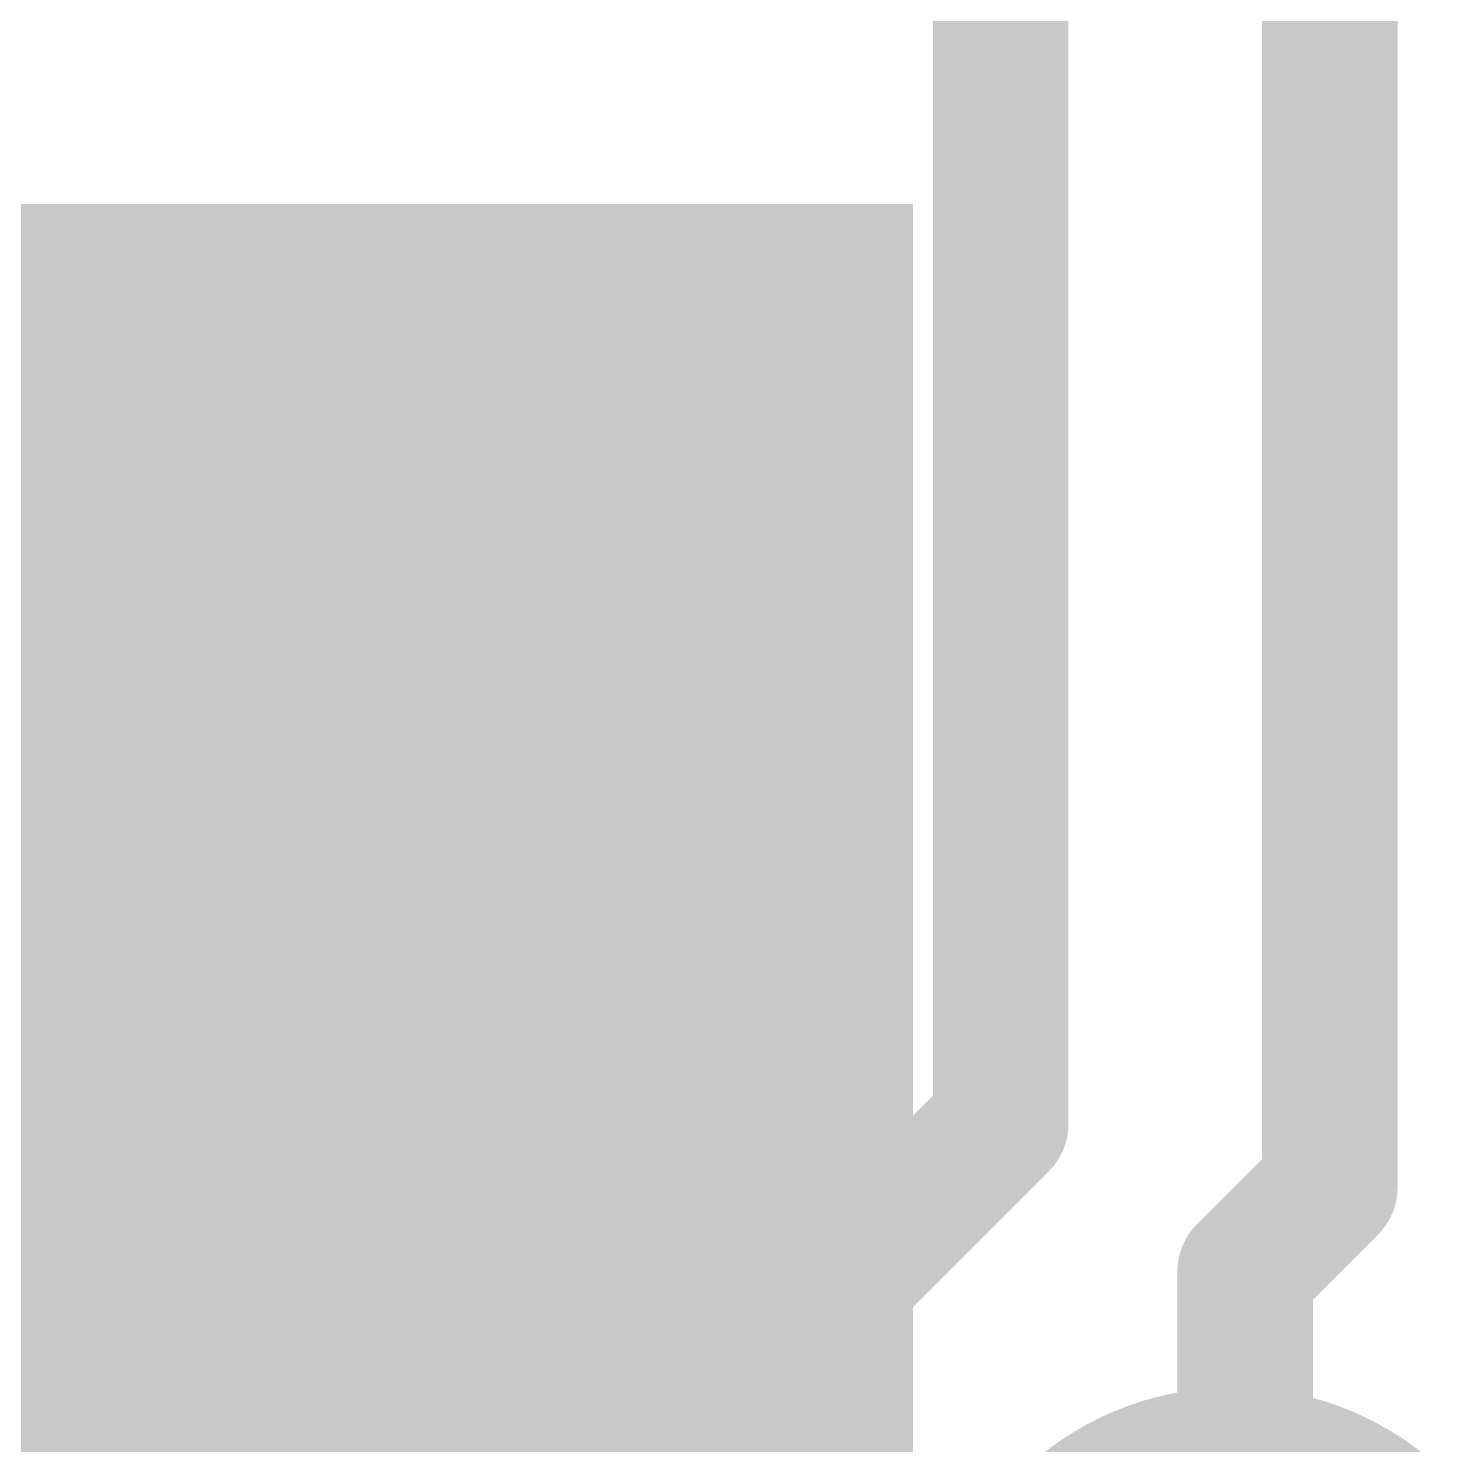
# Model space of a CAD drawing. Header units: inches. Extents: x 22 to 371, y 55 to 284.
# Drawn here: x 76.208 to 78.049, y 175.898 to 177.756 of the extents above; entities that cross this region are included whole.
import ezdxf

# ---------------------------------------------------------------- set-up
doc = ezdxf.new("R2010")
doc.units = ezdxf.units.IN
for name, color, linetype in [('Bottom Layer', 5, 'Continuous'), ('Bottom Solder', 6, 'Continuous'), ('Drill Drawing', 1, 'Continuous'), ('Layer 1', 16, 'Continuous'), ('Layer 2', 76, 'Continuous'), ('Multi-Layer', 9, 'Continuous'), ('Pad Holes', 156, 'Continuous'), ('Top Layer', 1, 'Continuous'), ('Top Solder', 216, 'Continuous')]:
    doc.layers.add(name, color=color, linetype=linetype)

# ---------------------------------------------------------------- blocks, each defined once
blk = doc.blocks.new('HDR1X2__325')
at = {"layer": 'Bottom Layer'}
blk.add_hatch(color=5, dxfattribs=at).paths.add_polyline_path([(-0.75, 0.75), (0.75, 0.75), (0.75, -0.75), (-0.75, -0.75)])
at = {"layer": 'Bottom Solder'}
blk.add_hatch(color=6, dxfattribs=at).paths.add_polyline_path([(-0.8516, 0.8516), (0.8516, 0.8516), (0.8516, -0.8516), (-0.8516, -0.8516)])
at = {"layer": 'Layer 1'}
blk.add_hatch(color=16, dxfattribs=at).paths.add_polyline_path([(-0.75, 0.75), (0.75, 0.75), (0.75, -0.75), (-0.75, -0.75)])
at = {"layer": 'Layer 2'}
blk.add_hatch(color=76, dxfattribs=at).paths.add_polyline_path([(-0.75, 0.75), (0.75, 0.75), (0.75, -0.75), (-0.75, -0.75)])
at = {"layer": 'Multi-Layer'}
blk.add_hatch(color=9, dxfattribs=at).paths.add_polyline_path([(-0.75, 0.75), (0.75, 0.75), (0.75, -0.75), (-0.75, -0.75)])
at = {"layer": 'Pad Holes'}
h = blk.add_hatch(color=7, dxfattribs=at)
edge = h.paths.add_edge_path()
edge.add_arc((0, 0), 0.45, 0, 360)
at = {"layer": 'Top Layer'}
blk.add_hatch(color=1, dxfattribs=at).paths.add_polyline_path([(-0.75, 0.75), (0.75, 0.75), (0.75, -0.75), (-0.75, -0.75)])
at = {"layer": 'Top Solder'}
blk.add_hatch(color=216, dxfattribs=at).paths.add_polyline_path([(-0.8516, 0.8516), (0.8516, 0.8516), (0.8516, -0.8516), (-0.8516, -0.8516)])

msp = doc.modelspace()

# ---------------------------------------------------------------- hatches: boundary and pattern name
at = {"layer": 'Bottom Solder'}
h = msp.add_hatch(color=6, dxfattribs=at)
edge = h.paths.add_edge_path()
edge.add_arc((77.7889, 175.5713), 0.4016, 0, 360)
at = {"layer": 'Top Solder'}
h = msp.add_hatch(color=216, dxfattribs=at)
edge = h.paths.add_edge_path()
edge.add_arc((77.7889, 175.5713), 0.4016, 0, 360)

# ---------------------------------------------------------------- linework, layer by layer
at = {"layer": 'Bottom Layer'}
for points in [[(77.9159, 176.2357, 0.1778, 0.1778, 0), (77.9159, 178.0995, 0.1778, 0.1778, 0)], [(77.4841, 176.3191, 0.1778, 0.1778, 0), (77.4841, 177.9207, 0.1778, 0.1778, 0)], [(76.5175, 176.6742, 0.1778, 0.1778, 0), (76.5833, 176.6084, 0.1778, 0.1778, 0)], [(76.5833, 176.6084, 0.1778, 0.1778, 0), (77.1037, 176.6084, 0.1778, 0.1778, 0)], [(76.5833, 176.6084, 0.1778, 0.1778, 0), (77.0645, 176.1272, 0.1778, 0.1778, 0)], [(77.1037, 176.2988, 0.1778, 0.1778, 0), (77.1037, 176.5993, 0.1778, 0.1778, 0)], [(77.2922, 176.1272, 0.1778, 0.1778, 0), (77.4841, 176.3191, 0.1778, 0.1778, 0)], [(77.8048, 176.1246, 0.1778, 0.1778, 0), (77.9159, 176.2357, 0.1778, 0.1778, 0)], [(77.0645, 176.1272, 0.1778, 0.1778, 0), (77.2922, 176.1272, 0.1778, 0.1778, 0)], [(77.8048, 175.6547, 0.1778, 0.1778, 0), (77.8048, 176.1246, 0.1778, 0.1778, 0)]]:
    msp.add_lwpolyline(points, format="xyseb", dxfattribs=at)
for points in [[(76.473, 176.6742, 0.0889, 0.0889, 1), (76.5619, 176.6742, 0.0889, 0.0889, 1)], [(76.5389, 176.6084, 0.0889, 0.0889, 1), (76.6278, 176.6084, 0.0889, 0.0889, 1)], [(76.5389, 176.6084, 0.0889, 0.0889, 1), (76.6278, 176.6084, 0.0889, 0.0889, 1)], [(76.5389, 176.6084, 0.0889, 0.0889, 1), (76.6278, 176.6084, 0.0889, 0.0889, 1)], [(77.0592, 176.6084, 0.0889, 0.0889, 1), (77.1481, 176.6084, 0.0889, 0.0889, 1)], [(77.0592, 176.5993, 0.0889, 0.0889, 1), (77.1481, 176.5993, 0.0889, 0.0889, 1)], [(77.4397, 176.3191, 0.0889, 0.0889, 1), (77.5286, 176.3191, 0.0889, 0.0889, 1)], [(77.4397, 176.3191, 0.0889, 0.0889, 1), (77.5286, 176.3191, 0.0889, 0.0889, 1)], [(77.0592, 176.2988, 0.0889, 0.0889, 1), (77.1481, 176.2988, 0.0889, 0.0889, 1)], [(77.8715, 176.2357, 0.0889, 0.0889, 1), (77.9604, 176.2357, 0.0889, 0.0889, 1)], [(77.8715, 176.2357, 0.0889, 0.0889, 1), (77.9604, 176.2357, 0.0889, 0.0889, 1)], [(77.0201, 176.1272, 0.0889, 0.0889, 1), (77.109, 176.1272, 0.0889, 0.0889, 1)], [(77.0201, 176.1272, 0.0889, 0.0889, 1), (77.109, 176.1272, 0.0889, 0.0889, 1)], [(77.2477, 176.1272, 0.0889, 0.0889, 1), (77.3366, 176.1272, 0.0889, 0.0889, 1)], [(77.2477, 176.1272, 0.0889, 0.0889, 1), (77.3366, 176.1272, 0.0889, 0.0889, 1)], [(77.7603, 176.1246, 0.0889, 0.0889, 1), (77.8492, 176.1246, 0.0889, 0.0889, 1)], [(77.7603, 176.1246, 0.0889, 0.0889, 1), (77.8492, 176.1246, 0.0889, 0.0889, 1)]]:
    msp.add_lwpolyline(points, format="xyseb", close=True, dxfattribs=at)
at = {"layer": 'Drill Drawing'}
for points in [[(76.3905, 176.8012, 0.0508, 0.0508, 0), (76.5175, 176.9282, 0.0508, 0.0508, 0)], [(76.5175, 176.9282, 0.0508, 0.0508, 0), (76.6445, 176.8012, 0.0508, 0.0508, 0)], [(76.2635, 176.8012, 0.0508, 0.0508, 0), (76.3905, 176.6742, 0.0508, 0.0508, 0)], [(76.2635, 176.8012, 0.0508, 0.0508, 0), (76.3905, 176.8012, 0.0508, 0.0508, 0)], [(76.6445, 176.8012, 0.0508, 0.0508, 0), (76.7715, 176.8012, 0.0508, 0.0508, 0)], [(76.6445, 176.6742, 0.0508, 0.0508, 0), (76.7715, 176.8012, 0.0508, 0.0508, 0)], [(76.2635, 176.5472, 0.0508, 0.0508, 0), (76.3905, 176.6742, 0.0508, 0.0508, 0)], [(76.6445, 176.6742, 0.0508, 0.0508, 0), (76.7715, 176.5472, 0.0508, 0.0508, 0)], [(76.2635, 176.5472, 0.0508, 0.0508, 0), (76.3905, 176.5472, 0.0508, 0.0508, 0)], [(76.3905, 176.5472, 0.0508, 0.0508, 0), (76.5175, 176.4202, 0.0508, 0.0508, 0)], [(76.5175, 176.4202, 0.0508, 0.0508, 0), (76.6445, 176.5472, 0.0508, 0.0508, 0)], [(76.6445, 176.5472, 0.0508, 0.0508, 0), (76.7715, 176.5472, 0.0508, 0.0508, 0)]]:
    msp.add_lwpolyline(points, format="xyseb", dxfattribs=at)
for points in [[(76.5048, 176.9282, 0.0254, 0.0254, 1), (76.5302, 176.9282, 0.0254, 0.0254, 1)], [(76.5048, 176.9282, 0.0254, 0.0254, 1), (76.5302, 176.9282, 0.0254, 0.0254, 1)], [(76.2508, 176.8012, 0.0254, 0.0254, 1), (76.2762, 176.8012, 0.0254, 0.0254, 1)], [(76.2508, 176.8012, 0.0254, 0.0254, 1), (76.2762, 176.8012, 0.0254, 0.0254, 1)], [(76.3778, 176.8012, 0.0254, 0.0254, 1), (76.4032, 176.8012, 0.0254, 0.0254, 1)], [(76.3778, 176.8012, 0.0254, 0.0254, 1), (76.4032, 176.8012, 0.0254, 0.0254, 1)], [(76.6318, 176.8012, 0.0254, 0.0254, 1), (76.6572, 176.8012, 0.0254, 0.0254, 1)], [(76.6318, 176.8012, 0.0254, 0.0254, 1), (76.6572, 176.8012, 0.0254, 0.0254, 1)], [(76.7588, 176.8012, 0.0254, 0.0254, 1), (76.7842, 176.8012, 0.0254, 0.0254, 1)], [(76.7588, 176.8012, 0.0254, 0.0254, 1), (76.7842, 176.8012, 0.0254, 0.0254, 1)], [(76.3778, 176.6742, 0.0254, 0.0254, 1), (76.4032, 176.6742, 0.0254, 0.0254, 1)], [(76.3778, 176.6742, 0.0254, 0.0254, 1), (76.4032, 176.6742, 0.0254, 0.0254, 1)], [(76.6318, 176.6742, 0.0254, 0.0254, 1), (76.6572, 176.6742, 0.0254, 0.0254, 1)], [(76.6318, 176.6742, 0.0254, 0.0254, 1), (76.6572, 176.6742, 0.0254, 0.0254, 1)], [(76.2508, 176.5472, 0.0254, 0.0254, 1), (76.2762, 176.5472, 0.0254, 0.0254, 1)], [(76.2508, 176.5472, 0.0254, 0.0254, 1), (76.2762, 176.5472, 0.0254, 0.0254, 1)], [(76.3778, 176.5472, 0.0254, 0.0254, 1), (76.4032, 176.5472, 0.0254, 0.0254, 1)], [(76.3778, 176.5472, 0.0254, 0.0254, 1), (76.4032, 176.5472, 0.0254, 0.0254, 1)], [(76.6318, 176.5472, 0.0254, 0.0254, 1), (76.6572, 176.5472, 0.0254, 0.0254, 1)], [(76.6318, 176.5472, 0.0254, 0.0254, 1), (76.6572, 176.5472, 0.0254, 0.0254, 1)], [(76.7588, 176.5472, 0.0254, 0.0254, 1), (76.7842, 176.5472, 0.0254, 0.0254, 1)], [(76.7588, 176.5472, 0.0254, 0.0254, 1), (76.7842, 176.5472, 0.0254, 0.0254, 1)], [(76.5048, 176.4202, 0.0254, 0.0254, 1), (76.5302, 176.4202, 0.0254, 0.0254, 1)], [(76.5048, 176.4202, 0.0254, 0.0254, 1), (76.5302, 176.4202, 0.0254, 0.0254, 1)]]:
    msp.add_lwpolyline(points, format="xyseb", close=True, dxfattribs=at)
at = {"layer": 'Top Layer'}
for points in [[(76.581, 176.6742, 0.1778, 0.1778, 0), (76.7823, 176.4729, 0.1778, 0.1778, 0)], [(76.7823, 175.7617, 0.1778, 0.1778, 0), (76.7823, 176.4729, 0.1778, 0.1778, 0)]]:
    msp.add_lwpolyline(points, format="xyseb", dxfattribs=at)
for points in [[(76.5366, 176.6742, 0.0889, 0.0889, 1), (76.6255, 176.6742, 0.0889, 0.0889, 1)], [(76.7378, 176.4729, 0.0889, 0.0889, 1), (76.8267, 176.4729, 0.0889, 0.0889, 1)], [(76.7378, 176.4729, 0.0889, 0.0889, 1), (76.8267, 176.4729, 0.0889, 0.0889, 1)]]:
    msp.add_lwpolyline(points, format="xyseb", close=True, dxfattribs=at)

# ---------------------------------------------------------------- block references
msp.add_blockref('HDR1X2__325', (76.5175, 176.6742))

doc.saveas('drawing.dxf')
